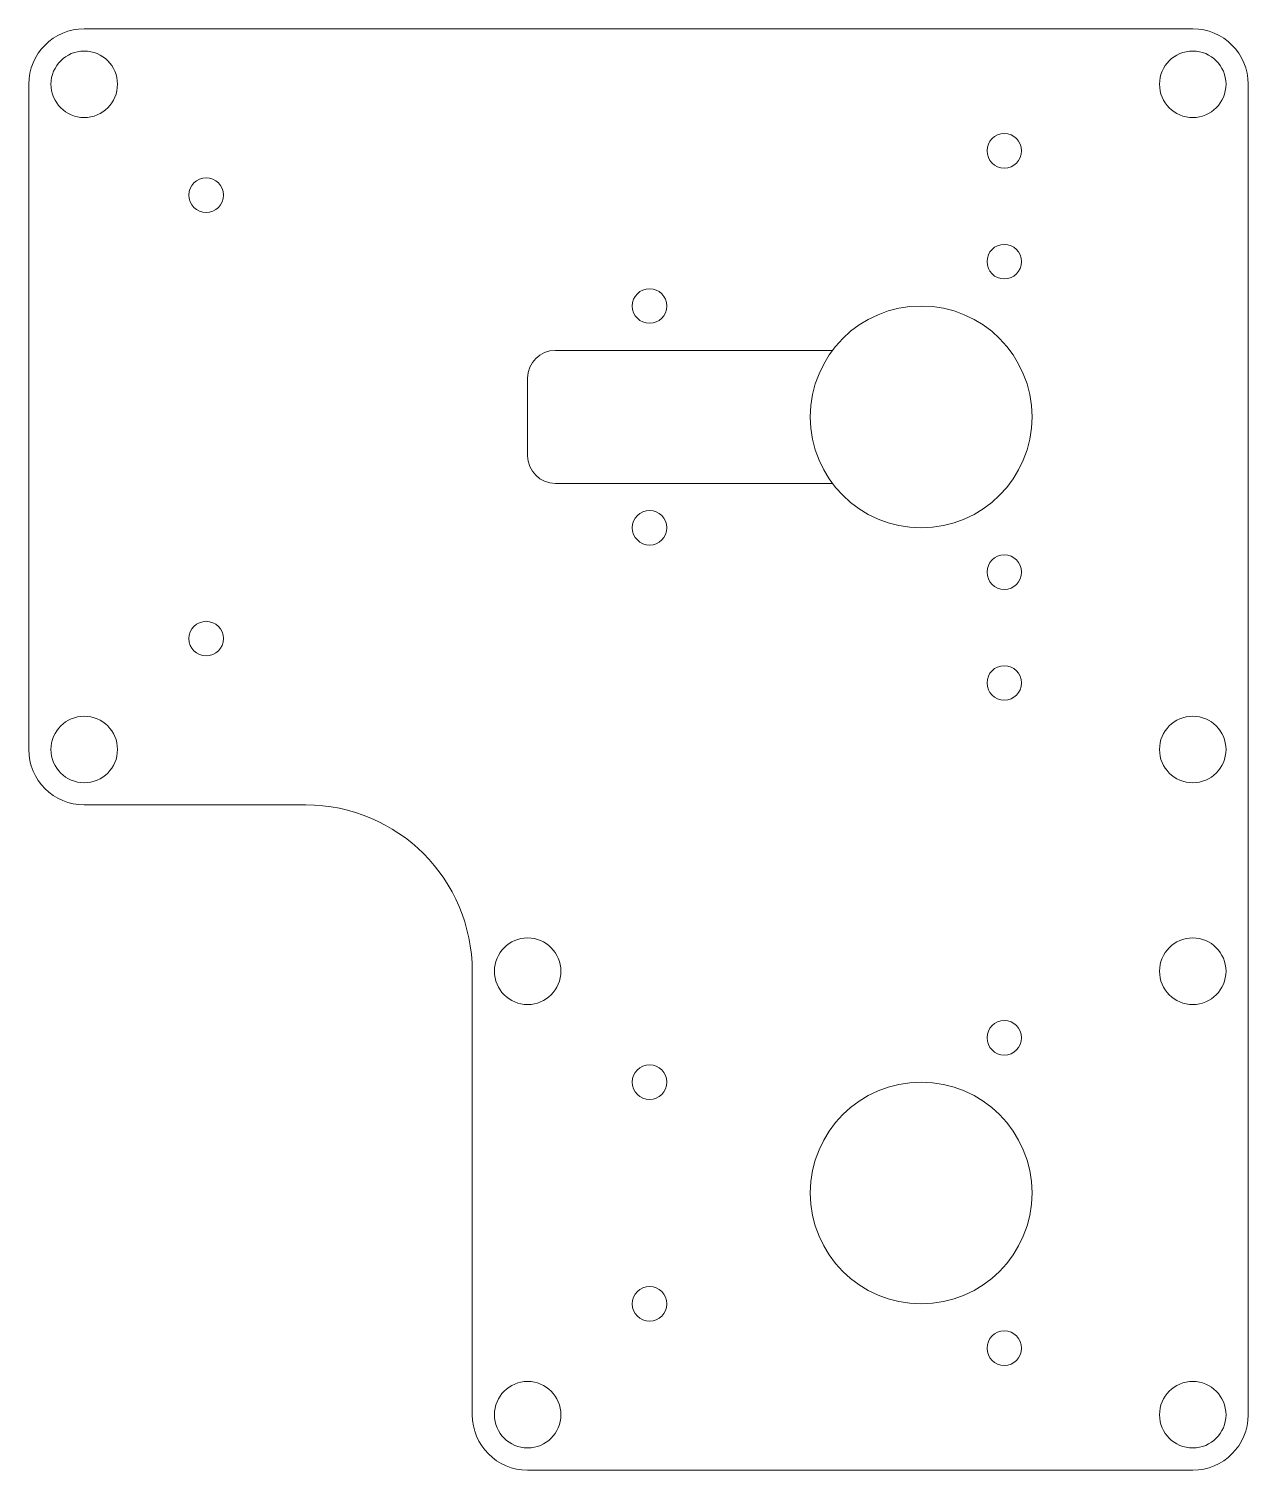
# Model space of a CAD drawing. Header units: inches. Extents: x -5.5 to 0, y -4.75 to 1.75.
import ezdxf

# ---------------------------------------------------------------- set-up
doc = ezdxf.new("R2010")
doc.units = ezdxf.units.IN
doc.layers.get('0').update_dxf_attribs({"color": 1, "linetype": 'CONTINUOUS', "lineweight": 0})

msp = doc.modelspace()

# ---------------------------------------------------------------- linework, layer by layer
for p, q in [((-5.25, 1.75), (-0.25, 1.75)), ((-5.5, -1.5), (-5.5, 1.5)), ((0, 1.5), (0, -1.5)), ((-3.125, 0.3), (-1.875, 0.3)), ((-3.25, -0.175), (-3.25, 0.175)), ((-1.875, -0.3), (-3.125, -0.3)), ((0, -1.5), (0, -2.5)), ((-5.25, -1.75), (-4.25, -1.75)), ((-3.5, -4.5), (-3.5, -2.5)), ((0, -2.5), (0, -4.5)), ((0, -2.5), (0, -2.5)), ((-0.25, -4.75), (-3.25, -4.75))]:
    msp.add_line(p, q)
for centre, radius in [((-5.25, 1.5), 0.15), ((-0.25, 1.5), 0.15), ((-1.1, 1.2), 0.078), ((-4.7, 1), 0.078), ((-1.1, 0.7), 0.078), ((-2.7, 0.5), 0.078), ((-1.475, 0), 0.5), ((-2.7, -0.5), 0.078), ((-1.1, -0.7), 0.078), ((-4.7, -1), 0.078), ((-1.1, -1.2), 0.078), ((-5.25, -1.5), 0.15), ((-0.25, -1.5), 0.15), ((-3.25, -2.5), 0.15), ((-0.25, -2.5), 0.15), ((-1.1, -2.8), 0.078), ((-2.7, -3), 0.078), ((-1.475, -3.5), 0.5), ((-2.7, -4), 0.078), ((-1.1, -4.2), 0.078), ((-3.25, -4.5), 0.15), ((-0.25, -4.5), 0.15)]:
    msp.add_circle(centre, radius)
for centre, radius, start, end in [((-5.25, 1.5), 0.25, 90, 180), ((-0.25, 1.5), 0.25, 0, 90), ((-3.125, 0.175), 0.125, 90, 180), ((-3.125, -0.175), 0.125, 180, 270), ((-5.25, -1.5), 0.25, 180, 270), ((-4.25, -2.5), 0.75, 0, 90), ((-3.25, -4.5), 0.25, 180, 270), ((-0.25, -4.5), 0.25, 270, 0)]:
    msp.add_arc(centre, radius, start, end)

doc.saveas('drawing.dxf')
